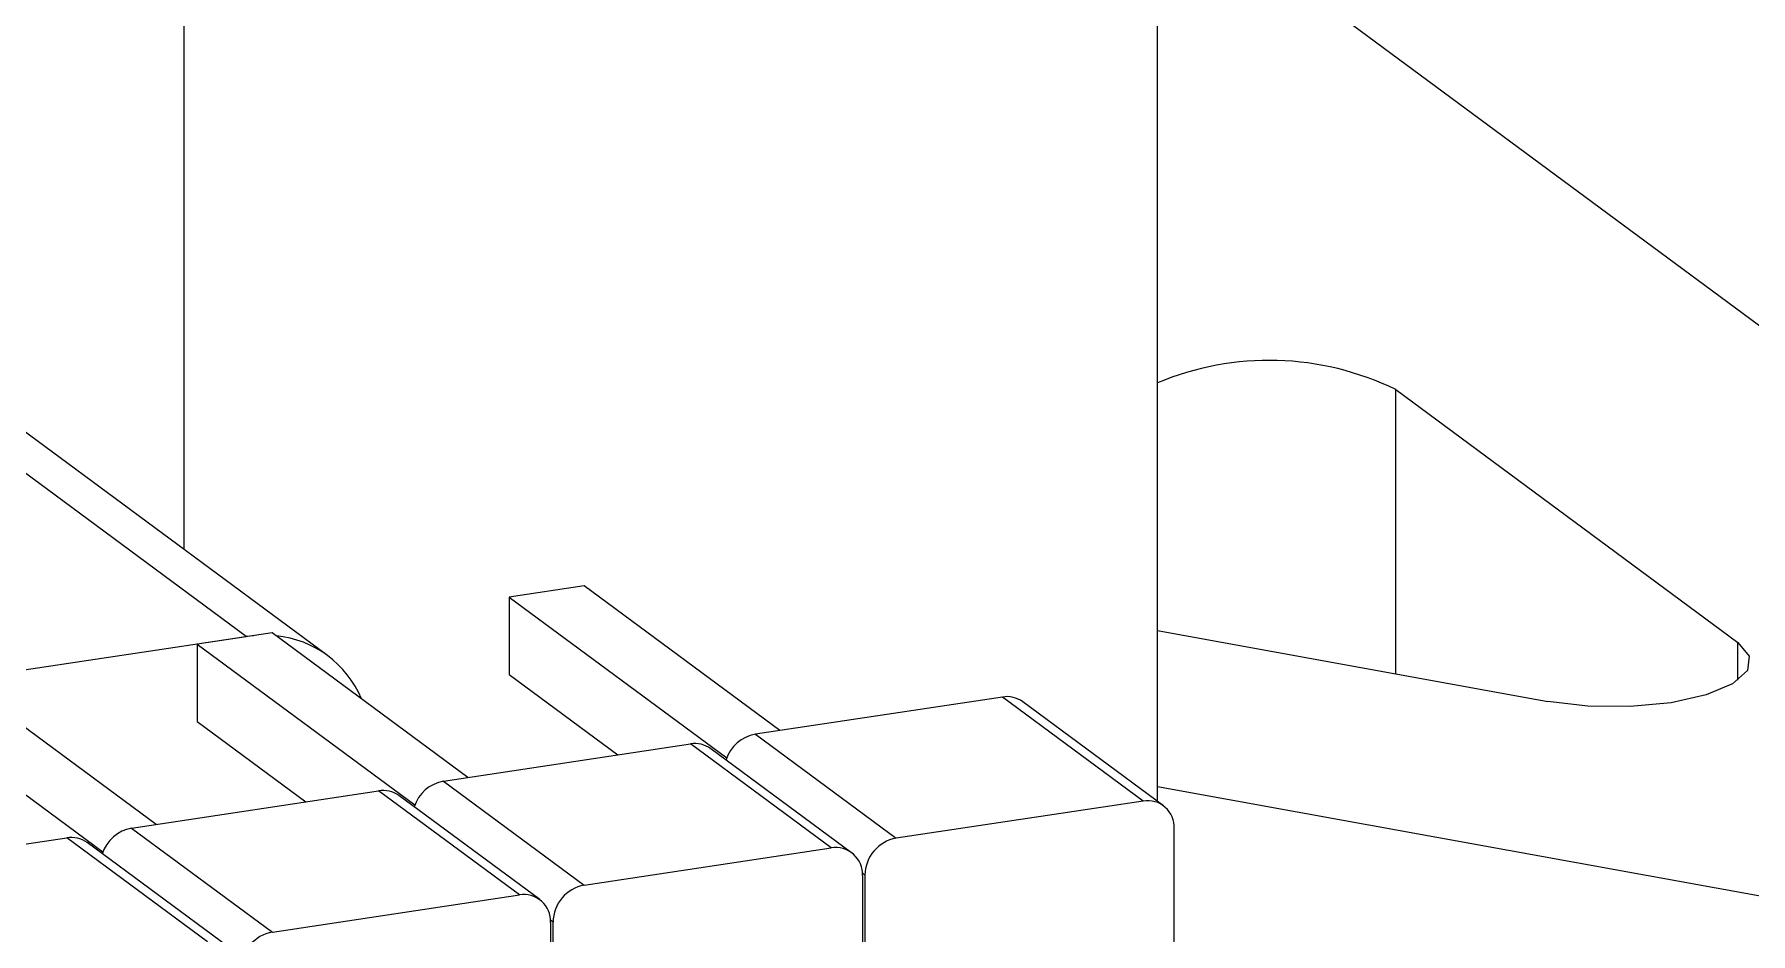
# Model space of a CAD drawing. Header units: millimetres. Extents: x 30 to 313, y 16 to 167.
# Drawn here: x 160.19 to 166.46, y 126.24 to 129.52 of the extents above; entities that cross this region are included whole.
import ezdxf

# ---------------------------------------------------------------- set-up
doc = ezdxf.new("R2010")
doc.units = ezdxf.units.MM

msp = doc.modelspace()

# ---------------------------------------------------------------- linework, layer by layer
at = {"color": 7, "linetype": 'Continuous', "lineweight": 15}
for p, q in [((164.2967, 126.7229), (164.2967, 131.4959)), ((160.7414, 127.6423), (160.7414, 130.9615)), ((164.2967, 130.0864), (167.3038, 127.8635)), ((161.2652, 127.2551), (159.1187, 128.8418)), ((165.1675, 128.2263), (166.4177, 127.3022)), ((162.2022, 127.5093), (161.9288, 127.4681)), ((161.9288, 127.4681), (162.7236, 126.8812)), ((161.9288, 127.4681), (161.9288, 127.1853)), ((162.9175, 126.9812), (162.2022, 127.5093)), ((164.2967, 127.3462), (165.7227, 127.0873)), ((154.0854, 126.2899), (160.968, 127.3244)), ((161.0629, 127.3379), (160.7895, 127.2967)), ((160.7895, 127.2967), (161.5843, 126.7098)), ((160.7895, 127.2967), (160.7895, 127.0139)), ((160.995, 127.3276), (160.968, 127.3244)), ((161.7782, 126.8097), (161.0629, 127.3379)), ((160.6389, 126.6383), (159.9236, 127.1664)), ((161.9288, 127.1853), (162.3258, 126.8921)), ((159.6502, 127.1253), (160.445, 126.5384)), ((163.7304, 127.1035), (162.8281, 126.9677)), ((164.2447, 126.7237), (163.7304, 127.1035)), ((164.319, 126.7064), (163.8047, 127.0862)), ((160.7895, 127.0139), (161.1865, 126.7207)), ((162.8281, 126.9677), (163.3424, 126.5879)), ((161.6888, 126.7963), (162.5911, 126.932)), ((163.1054, 126.5523), (162.5911, 126.932)), ((163.1797, 126.535), (162.6654, 126.9148)), ((161.6888, 126.7963), (162.2031, 126.4165)), ((164.2967, 126.7769), (167.0227, 126.2819)), ((160.5495, 126.6248), (161.4518, 126.7606)), ((161.9661, 126.3808), (161.4518, 126.7606)), ((162.0404, 126.3636), (161.5261, 126.7433)), ((164.2447, 126.7237), (163.3424, 126.5879)), ((159.4102, 126.4534), (160.3125, 126.5892)), ((160.8268, 126.2094), (160.3125, 126.5892)), ((160.5495, 126.6248), (161.0638, 126.2451)), ((164.3586, 125.917), (164.3586, 126.623)), ((160.9011, 126.1921), (160.3868, 126.5719)), ((162.2031, 126.4165), (163.1054, 126.5523)), ((163.2193, 126.4516), (163.2193, 125.7455)), ((163.2285, 126.4529), (163.2285, 125.7388)), ((161.0638, 126.2451), (161.9661, 126.3808)), ((162.08, 126.2801), (162.08, 125.5741)), ((162.0892, 125.5674), (162.0892, 126.2815))]:
    msp.add_line(p, q, dxfattribs=at)
at = {"color": 8, "linetype": 'Continuous', "lineweight": 15}
for p, q in [((160.968, 127.3244), (158.9497, 128.8164)), ((165.1675, 127.1881), (165.1675, 128.2263)), ((166.4177, 127.1651), (166.4177, 127.3022)), ((163.2285, 126.4529), (163.2191, 126.4599)), ((162.0892, 126.2815), (162.0798, 126.2885))]:
    msp.add_line(p, q, dxfattribs=at)
at = {"color": 7, "linetype": 'Continuous', "lineweight": 15, "flags": 128}
msp.add_lwpolyline([(166.4177, 127.3022), (166.4588, 127.2523), (166.452, 127.2006), (166.398, 127.1521), (166.3019, 127.1115), (166.1732, 127.0826), (166.024, 127.0683), (165.8689, 127.0699), (165.7227, 127.0873)], dxfattribs=at)
at = {"color": 7, "linetype": 'Continuous', "lineweight": 15}
for centre, radius, start, end in [((164.7052, 127.2792), 1.0539, 63.98007, 112.80518), ((161.0403, 126.9508), 0.3781, 22.76833, 84.34611), ((163.7469, 127.0061), 0.0988, 54.19068, 99.58629), ((162.8524, 126.8319), 0.138, 100.1592, 162.33674), ((162.6076, 126.8346), 0.0988, 54.19068, 99.58629), ((161.7141, 126.6593), 0.1393, 100.4651, 162.03085), ((161.4683, 126.6632), 0.0988, 54.19068, 99.58629), ((164.2609, 126.6272), 0.0978, 357.51574, 99.53428), ((160.329, 126.4918), 0.0988, 54.19068, 99.58629), ((160.5748, 126.4879), 0.1393, 100.4651, 162.03085), ((163.1216, 126.4558), 0.0978, 357.51574, 99.53428), ((163.3673, 126.4513), 0.1389, 100.34675, 179.32726), ((162.228, 126.2799), 0.1389, 100.34675, 179.32726), ((161.9823, 126.2844), 0.0978, 357.51574, 99.53428), ((161.0887, 126.1084), 0.1389, 100.34675, 179.32726)]:
    msp.add_arc(centre, radius, start, end, dxfattribs=at)

doc.saveas('drawing.dxf')
